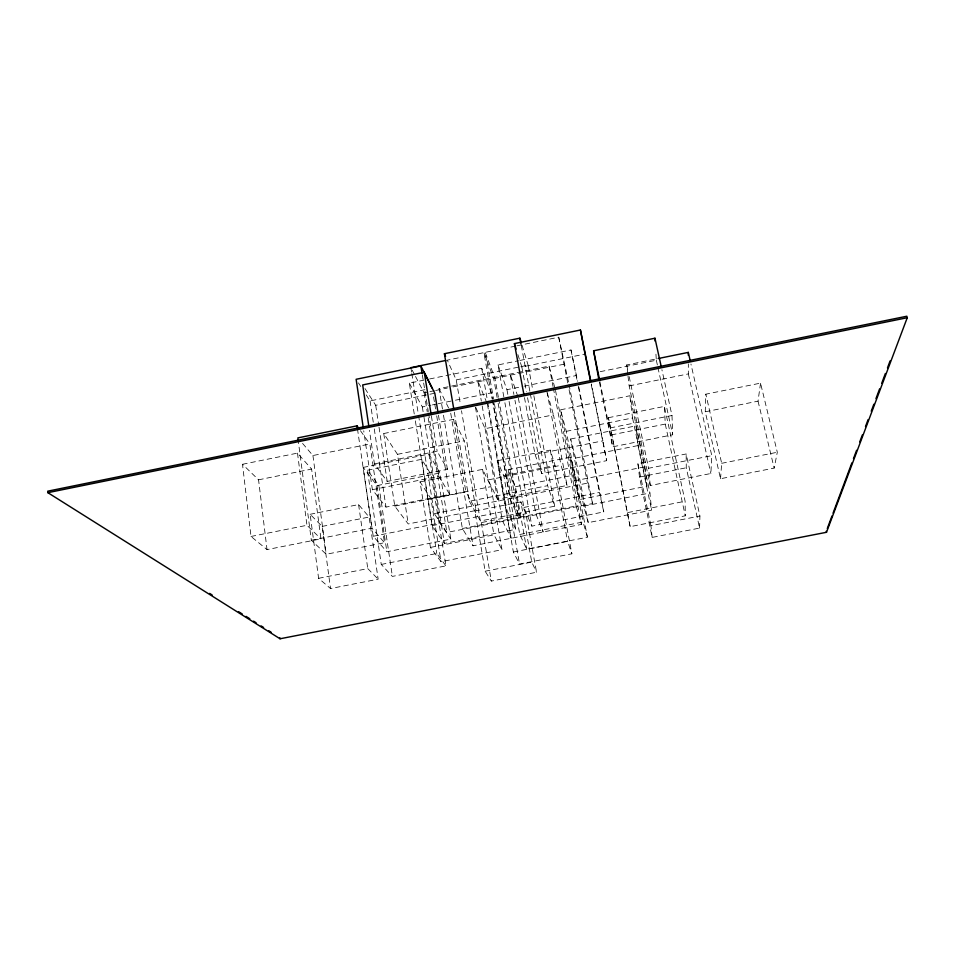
<?xml version="1.0" encoding="UTF-8"?>
<svg xmlns="http://www.w3.org/2000/svg" width="955" height="955" viewBox="0 0 955 955"><rect width="100%" height="100%" fill="white"/><g stroke="black" fill="none" stroke-linecap="round" stroke-linejoin="round"><path stroke-width="0.72" stroke-dasharray="4.78 3.58" d="M699.585 528.091L699.92 516.046L686.168 453.959L637.892 463.593L639.504 477.07L652.146 537.402L699.585 528.091L686.275 467.771L686.168 453.959M705.256 411.784L705.829 394.176L760.526 383.134L777.31 452.252L774.171 468.093L720.536 478.73L705.256 411.784L758.031 401.16L760.526 383.134M628.008 376.139L629.166 385.916L650.248 485.534L710.878 473.501L711.785 455.666L690.942 364.022M720.536 478.73L721.682 463.306L705.829 394.176M515.545 346.104L447.31 360.154L456.227 379.899L460.501 404.872M516.977 345.806L558.723 337.211L568.714 382.907M414.255 413.993L409.325 383.134L423.805 380.162M429.595 378.968L481.714 368.272L491.383 392.863L492.434 398.736M503.834 396.922L498.033 364.929L518.458 360.739M519.926 360.441L570.995 349.96L577.691 381.296M456.227 379.899L519.472 366.935M520.917 366.648L528.103 365.168L532.759 389.891M517.897 354.615L521.824 367.007L585.045 354.054M366.207 394.904L370.074 400.909L424.915 389.688M442.463 409.038L439.061 388.637L549.077 366.123L555.13 388.971M415.509 376.461L424.127 392.827L428.473 391.944M429.917 391.646L434.25 390.75M435.695 390.464L447.262 388.088M453.052 386.906L564.978 364.01M364.989 388.53L375.709 405.302L434.823 393.221M627.853 374.742L626.695 364.953L656.777 358.817M409.325 383.134L422.325 406.949L430.956 405.195M432.4 404.896L436.71 404.013M438.154 403.726L453.983 400.491M455.416 400.205L491.383 392.863M498.033 364.929L506.95 389.688L522.898 386.441M524.343 386.142L576.534 375.494M600.241 371.662L656.324 360.226L655.87 352.884M383.743 433.522L453.625 419.329L464.261 440.828L476.127 510.448L408.227 523.949L394.773 506.138L383.743 433.522L397.483 454.329L408.227 523.949M242.498 464.285L297.494 453.124L311.617 469.096L320.964 538.871L267.03 549.602L251.01 536.459L242.498 464.285L258.566 479.816L267.03 549.602M629.166 385.916L688.352 373.894L688.328 363.855M302.568 443.407L312.93 455.535L369.848 443.991L384.483 542.715L326.216 554.27L311.342 540.255L298.247 440.816M560.561 409.802L629.894 395.752L644.912 466.792L646.917 486.179L579.542 499.549L574.361 480.854L560.561 409.802L566.267 431.338L579.542 499.549M475.853 407.546L485.092 428.7L553.47 414.852L567.055 485.462L497.507 499.31L488.124 479.911L475.268 406.233M258.566 479.816L311.617 469.096M397.483 454.329L464.261 440.828M374.432 463.903L437.151 451.238L447.418 469.335L387.205 481.439L374.432 463.903L369.43 430.263M608.431 417.705L664.358 406.412L685.117 501.256L685.284 515.807L630.145 526.659L608.431 417.705L630.145 526.659M363.187 467.413L428.926 454.138L440.004 472.952L450.832 539.109L386.859 551.775L373.226 536.256L363.187 467.413L377.034 485.606L386.859 551.775M367.436 470.254L421.74 459.295L431.218 474.778L445.925 565.885L392.386 576.414L381.26 564.441L367.436 470.254L378.813 485.307L392.386 576.414M566.267 431.338L632.544 417.98L629.894 395.752M671.986 415.485L672.69 434.788L612.633 446.833L609.433 428.079L671.986 415.485L661.899 369.692M570.636 439.002L635.767 425.894L649.937 493.007L651.62 510.125L588.22 522.636L583.744 506.126L570.636 439.002L575.59 458.066L588.22 522.636M611.343 434.919L665.265 424.08L664.358 406.412M497.209 460.752L550.259 450.103L555.046 465.455L571.878 553.805L519.544 564.059L513.372 551.99L497.209 460.752L503.81 475.721L519.544 564.059M377.034 485.606L440.004 472.952M524.462 397.578L535.063 454.461L602.892 440.84L591.36 383.97M372.39 489.676L438.87 476.33L449.65 494.38L385.987 507.105L372.39 489.676L363.724 430.8M420.045 481.893L482.597 469.347L490.977 486.632L501.996 549.71L441.043 561.707L430.43 547.418L420.045 481.893L430.92 498.629L441.043 561.707M508.179 469.657L570.493 457.17L575.268 474.814L587.432 537.235L526.706 549.185L519.807 534.478L508.179 469.657L515.437 486.752L526.706 549.185M575.59 458.066L638.012 445.567L635.767 425.894M310.136 514.291L358.591 504.586L369.108 517.049L378.156 579.184L330.526 588.543L318.6 578.312L310.136 514.291L322.169 526.408L330.526 588.543M503.81 475.721L555.046 465.455M488.124 479.911L561.051 465.312L567.055 485.462M535.063 454.461L541.772 473.644L606.664 460.668L602.892 440.84M430.92 498.629L490.977 486.632M394.773 506.138L465.885 491.921L476.127 510.448M251.01 536.459L306.961 525.286L320.964 538.871M515.437 486.752L575.268 474.814M322.169 526.408L369.108 517.049M454.305 412.166L469.382 501.268L547.609 485.677L554.712 506.21L480.353 520.964L461.504 410.757M574.361 480.854L644.912 466.792M650.248 485.534L648.6 468.26L711.785 455.666M434.322 513.635L587.492 483.135L592.542 503.583L446.88 532.448L434.322 513.635L418.612 415.831M311.342 540.255L371.961 528.187L384.483 542.715M639.504 477.07L686.275 467.771M520.857 501.924L474.91 511.056L485.152 571.221L491.348 581.082L536.543 572.248L525.918 513.742L520.857 501.924L531.756 562.089L536.543 572.248M721.682 463.306L777.31 452.252M373.226 536.256L440.052 522.982L450.832 539.109M432.09 525.668L507.01 510.794L515.772 529.321L444.421 543.431L432.09 525.668L415.186 419.866M523.901 507.439L599.43 492.434L603.775 511.928L531.863 526.145L523.901 507.439L504.897 402.735M469.382 501.268L481.332 522.588L525.918 513.742M462.363 528.521L576.152 505.971L581.5 524.402L473.035 545.806L462.363 528.521L443.43 414.864M583.744 506.126L649.937 493.007M430.43 547.418L493.974 534.86L501.996 549.71M627.889 512.549L685.117 501.256M519.807 534.478L583.099 521.979L587.432 537.235M381.26 564.441L436.793 553.482L445.925 565.885M318.6 578.312L367.782 568.607L378.156 579.184M513.372 551.99L567.592 541.33L571.878 553.805M652.146 537.402L650.928 525.68L699.92 516.046M485.152 571.221L531.756 562.089M360.441 430.681L369.848 443.991M358.459 382.895L360.787 386.5M412.19 370.17L414.852 375.208M439.061 388.637L449.841 410.483M486.871 402.95L477.751 380.723L481.344 401.112M517.861 396.552L510.149 374.085L513.909 394.487M522.051 345.268L528.103 365.168M547.299 393.006L553.47 414.852M758.031 401.16L774.171 468.093M688.352 373.894L710.878 473.501M656.324 360.226L657.589 365.968M657.9 367.4L672.69 434.788M665.265 424.08L685.284 515.807M626.695 364.953L627.924 370.779M629.166 376.604L648.6 468.26M632.544 417.98L646.917 486.179M638.012 445.567L651.62 510.125M637.892 463.593L650.928 525.68M599.871 381.415L609.433 428.079M599.418 382.287L612.633 446.833M591.264 384.722L606.664 460.668M578.849 387.109L603.775 511.928M570.995 349.96L577.095 380.484M578.253 386.298L599.43 492.434M569.001 384.364L592.542 503.583M558.723 337.211L567.927 383.91M569.085 389.747L587.492 483.135M570.493 457.17L583.099 521.979M555.512 390.392L581.5 524.402M549.077 366.123L553.029 386.512M553.315 387.969L576.152 505.971M546.917 391.646L561.051 465.312M550.259 450.103L567.592 541.33M533.857 395.704L554.712 506.21M521.263 345.459L530.049 392.207M530.323 393.663L547.609 485.677M521.824 367.007L526.468 391.837M527.554 397.686L541.772 473.644M518.35 397.96L543.12 531.983L535.886 513.945L514.972 400.312M506.95 389.688L508.024 395.561M509.087 401.422L531.863 526.145M498.379 397.232L494.977 378.335L485.224 352.347L493.58 399.047M498.641 398.689L520.141 517.932L511.343 498.295L493.842 400.515M497.101 397.495L493.699 378.598L483.875 352.622L492.219 399.321M498.14 403.32L518.816 518.195L509.958 498.57L492.482 400.79M492.696 400.205L515.772 529.321M481.714 368.272L487.444 400.599M487.707 402.067L507.01 510.794M487.408 404.252L511.176 538.286L502.366 520.594L481.595 402.568M485.092 428.7L497.507 499.31M482.597 469.347L493.974 534.86M481.332 522.588L491.348 581.082M453.625 419.329L465.885 491.921M450.724 413.229L473.035 545.806M438.452 415.174L447.418 469.335M433.57 396.934L434.537 402.747M434.776 404.204L435.731 410.029M436.698 415.843L449.65 494.38M431.409 416.141L437.151 451.238M422.313 374.79L428.306 411.581M428.556 413.049L438.87 476.33M424.127 392.827L427.243 411.927M428.198 417.813L446.88 532.448M422.325 406.949L423.757 415.759M423.984 417.228L444.421 543.431M428.926 454.138L440.052 522.982M410.865 367.651L411.569 372.032M411.808 373.489L418.374 414.363M421.74 459.295L436.793 553.482M375.709 405.302L378.801 425.799M379.028 427.267L387.205 481.439M370.074 400.909L373.393 423.041M374.276 428.938L385.987 507.105M357.457 428.771L371.961 528.187M358.591 504.586L367.782 568.607M312.93 455.535L326.216 554.27M297.494 453.124L306.961 525.286"/><path stroke-width="1.43" d="M827.293 528.509L831.996 515.939M833.047 513.145L851.884 462.865M853.46 458.675L856.599 450.294M859.739 441.914L862.353 434.943M865.493 426.563L868.107 419.579M871.247 411.199L873.861 404.216M875.95 398.629L879.615 388.852M881.716 383.265L885.369 373.489M887.47 367.902L890.084 360.918M826.493 532.293L907.25 317.729L906.832 316.224L47.75 491.168L47.857 492.673L280.042 638.776L826.493 532.293L826.242 531.302M453.804 409.241L444.409 353.72L519.89 338.166L521.191 342.427M523.925 394.666L514.411 343.609L580.425 330.012L590.763 381.057M410.865 367.651L445.854 360.453M432.138 388.208L420.869 365.956L356.131 379.29L363.294 427.852M437.975 412.25L434.823 393.221L424.235 372.283L362.685 384.937L368.773 425.882M598.833 379.421L593.592 350.783L654.963 338.213L661.266 366.827M658.21 358.531L688.304 352.395L690.286 361.121M358.734 428.258L357.027 425.846L297.865 437.891L298.247 440.816M47.857 492.673L907.25 317.729M209.646 593.401L212.153 594.989M238.511 611.63L242.272 614.005M246.044 616.381L249.804 618.756M253.564 621.144L256.083 622.72M261.097 625.895L263.604 627.483M268.63 630.646L271.136 632.234M444.409 353.72L445.591 356.346M514.411 343.609L516.154 349.112M593.592 350.783L599.573 379.959M585.045 354.054L590.381 380.341M580.425 330.012L584.77 352.634M519.89 338.166L520.988 344.003M424.235 372.283L431.171 414.685M420.869 365.956L422.074 373.321M357.027 425.846L357.457 428.771M279.922 637.785L280.042 638.776M654.963 338.213L655.154 341.15M688.304 352.395L688.304 355.26"/></g></svg>
